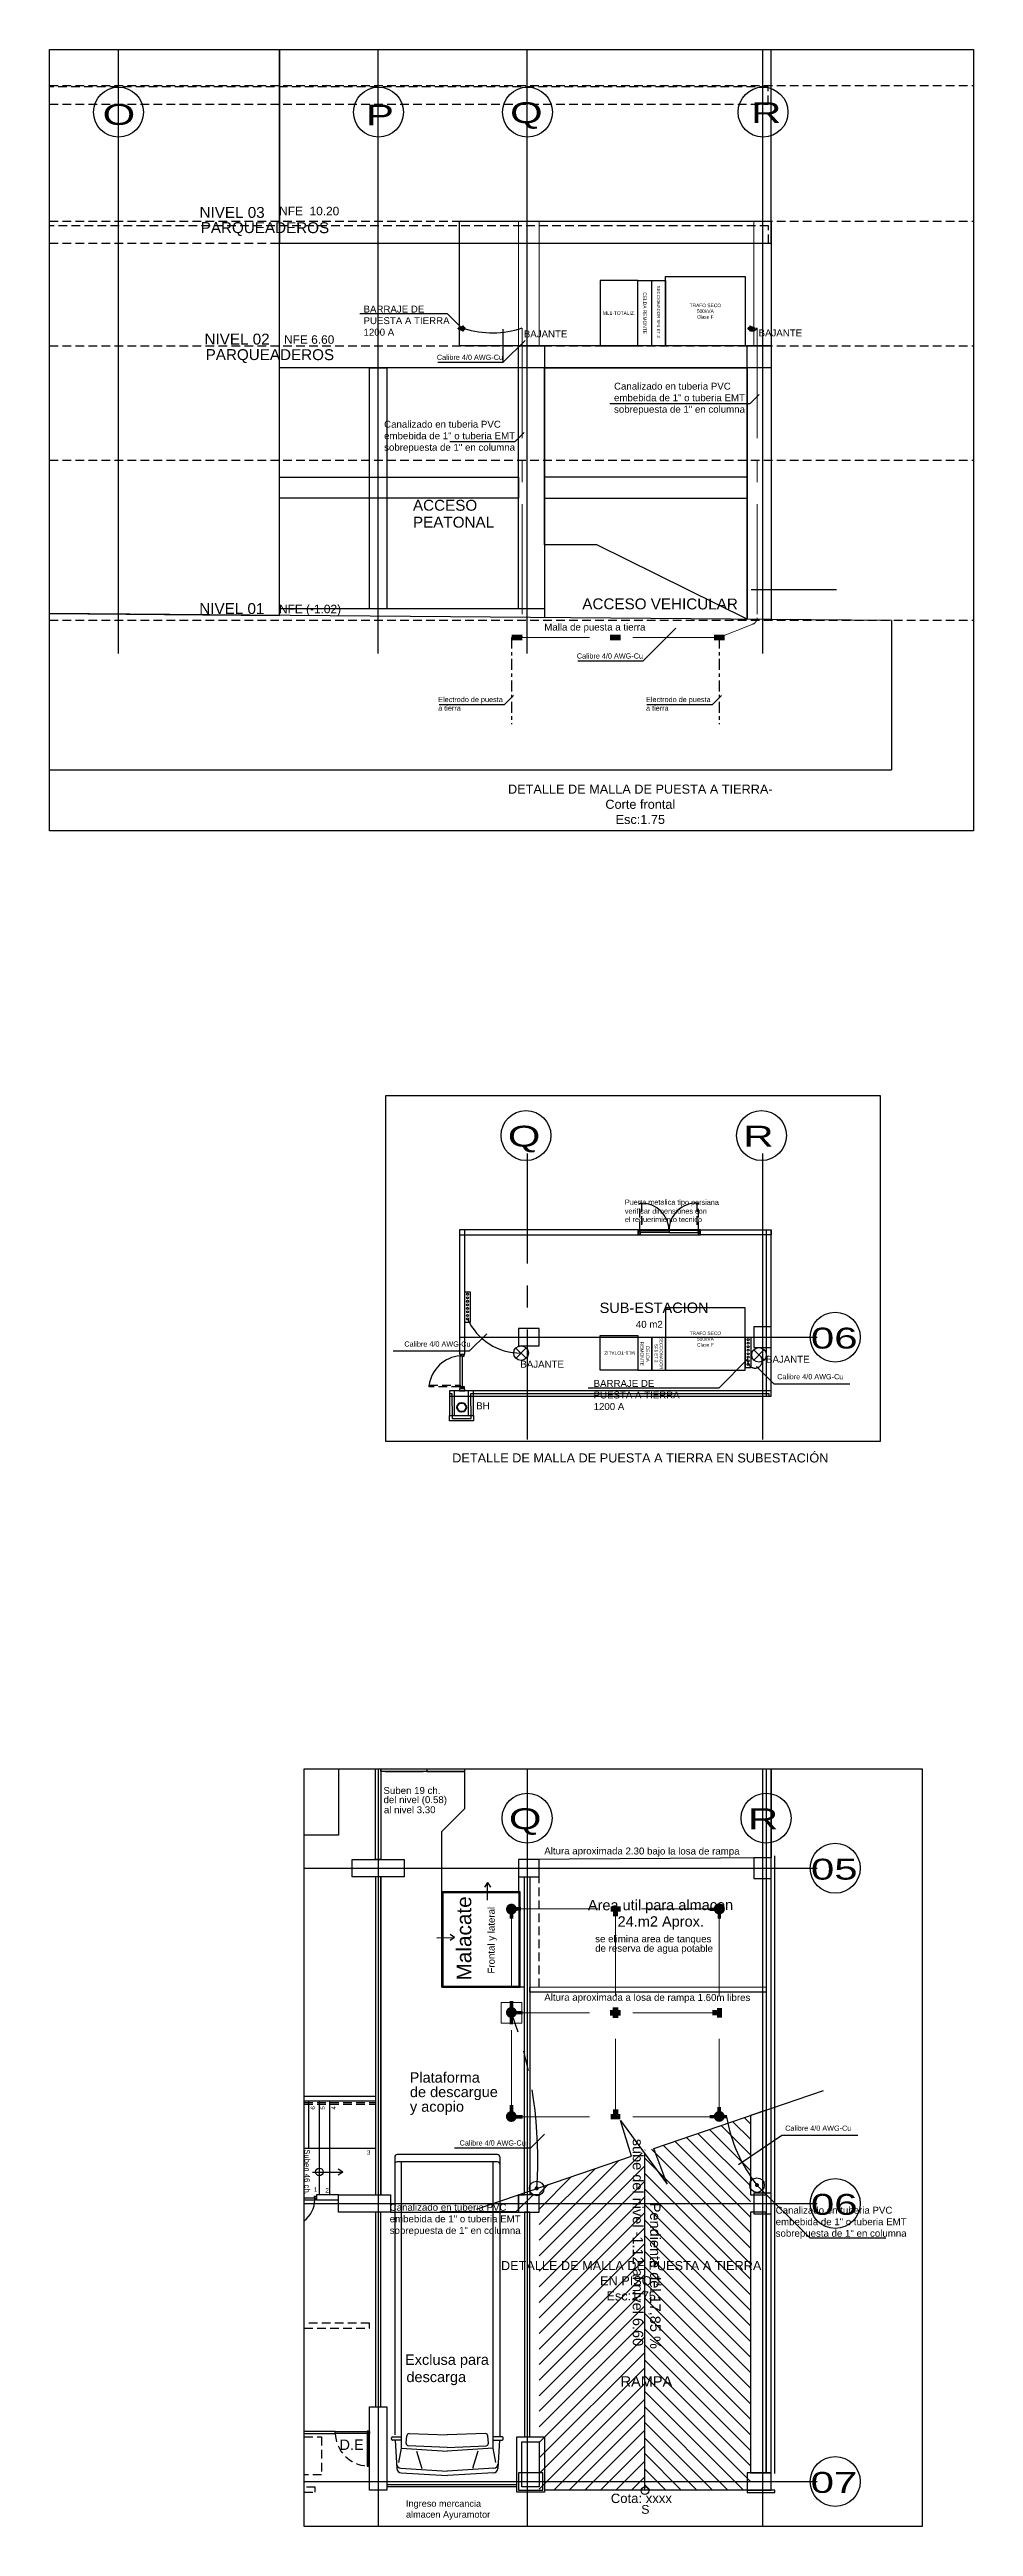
# Model space of a CAD drawing. Header units: millimetres. Extents: x 4.4 to 81.4, y 5.1 to 81.2.
# Drawn here: x 54.7 to 81.4, y 9.7 to 81.2 of the extents above; entities that cross this region are included whole.
import ezdxf

# ---------------------------------------------------------------- set-up
doc = ezdxf.new("R2010")
doc.units = ezdxf.units.MM
for name, pattern in [('CENTER', [50.8, 31.75, -6.35, 6.35, -6.35]), ('CONTINUA', [0]), ('DASHED2', [0.375, 0.25, -0.125]), ('HIDDEN', [0.375, 0.25, -0.125])]:
    doc.linetypes.add(name, pattern=pattern)
doc.layers.get('Defpoints').update_dxf_attribs({"color": 8})
for name, color, linetype in [('_AMOBLAMIENTO', 252, 'Continuous'), ('_AUTOMOBILES', 8, 'Continuous'), ('amobla', 2, 'Continuous'), ('AREA PARQUEO', 8, 'Continuous'), ('Bajante', 3, 'CENTER'), ('DIM', 8, 'Continuous'), ('DIM-25', 8, 'Continuous'), ('EJE-ESTRUCTURA', 8, 'CENTER'), ('electrodos', 1, 'CENTER'), ('Estructura', 6, 'Continuous'), ('F-2', 8, 'Continuous'), ('GAB', 9, 'Continuous'), ('JCA_TEXTO1', 8, 'Continuous'), ('JCA_TEXTO2', 8, 'Continuous'), ('LINEA-1', 8, 'Continuous'), ('MUEBLE', 8, 'Continuous'), ('MURO', 8, 'Continuous'), ('Piso', 8, 'Continuous'), ('plano', 7, 'Continuous'), ('PROYECCION', 8, 'DASHED2'), ('RE80', 7, 'Continuous'), ('TEXTOS', 8, 'Continuous'), ('Textos-espacios', 8, 'Continuous'), ('Vidrio', 8, 'Continuous')]:
    doc.layers.add(name, color=color, linetype=linetype)
for name, color, linetype, lineweight in [('Acabados', 2, 'Continuous', 40), ('Escalas', 8, 'Continuous', 25), ('MALLAPT', 7, 'CONTINUA', 15), ('TEXTOELECTRICO', 7, 'Continuous', 25)]:
    doc.layers.add(name, color=color, linetype=linetype, lineweight=lineweight)
doc.styles.get("Standard").update_dxf_attribs({"font": 'arial.ttf'})
doc.styles.add('style2', font='stylu.ttf', dxfattribs={"width": 1.5})
pattern_1 = [(90, (0, 0), (-0.0025, 4e-19), [])]

# ---------------------------------------------------------------- blocks, each defined once
blk = doc.blocks.new('A$C47F36299')
at = {"layer": '_AUTOMOBILES'}
for p, q in [((0.078, 2.946), (0, 1.621)), ((0.212, 2.954), (0.133, 1.613)), ((1.025, 3.121), (0.203, 3.071)), ((0.377, 3.013), (0.79, 2.935)), ((0.79, 2.935), (0.703, 1.613)), ((0.79, 2.935), (9.056, 2.935)), ((1.025, 2.935), (1.025, 3.194)), ((1.058, 3.227), (1.089, 3.227)), ((1.123, 3.194), (1.123, 2.935)), ((9.2, 3.13), (1.182, 3.13)), ((9.056, 0.163), (9.056, 3.063)), ((9.266, 0.163), (9.266, 3.063)), ((0.71, 2.498), (0.202, 2.345)), ((0.808, 1.613), (0.864, 2.739)), ((0.935, 2.803), (1.153, 2.783)), ((1.216, 2.714), (1.179, 1.613)), ((0.078, 0.281), (0, 1.606)), ((0.078, 0.281), (0, 1.606)), ((0.212, 0.273), (0.133, 1.613)), ((0.212, 0.273), (0.133, 1.613)), ((0.79, 0.292), (0.703, 1.613)), ((0.808, 1.613), (0.864, 0.488)), ((1.216, 0.512), (1.179, 1.613)), ((0.71, 0.729), (0.202, 0.882)), ((1.025, 0.106), (0.203, 0.155)), ((0.377, 0.213), (0.79, 0.292)), ((0.79, 0.292), (9.056, 0.292)), ((0.935, 0.424), (1.153, 0.444)), ((1.025, 0.292), (1.025, 0.033)), ((1.123, 0.033), (1.123, 0.292)), ((1.182, 0.097), (1.123, 0.1)), ((9.2, 0.097), (1.182, 0.097)), ((1.058, 0), (1.089, 0))]:
    blk.add_line(p, q, dxfattribs=at)
for centre, radius, start, end in [((0.211, 2.938), 0.133, 93.42651, 176.65118), ((0.345, 2.946), 0.133, 93.42651, 176.65118), ((1.058, 3.194), 0.0333, 90, 180), ((1.089, 3.194), 0.0333, 0, 90), ((8.989, 3.063), 0.0667, 0, 90), ((9.2, 3.063), 0.0667, 0, 90), ((0.931, 2.736), 0.0667, 86.68971, 177.3281), ((1.149, 2.716), 0.0667, 358.21871, 86.68971), ((0.211, 0.289), 0.133, 183.34882, 266.57349), ((0.211, 0.289), 0.133, 183.34882, 266.57349), ((0.345, 0.28), 0.133, 183.34882, 266.57349), ((0.345, 0.28), 0.133, 183.34882, 266.57349), ((0.931, 0.491), 0.0667, 182.6719, 273.31029), ((1.058, 0.033), 0.0333, 180, 270), ((1.089, 0.033), 0.0333, 270, 0), ((1.149, 0.51), 0.0667, 273.31029, 1.78129), ((8.989, 0.163), 0.0667, 270, 0), ((9.2, 0.163), 0.0667, 270, 0)]:
    blk.add_arc(centre, radius, start, end, dxfattribs=at)
blk = doc.blocks.new('barraje de puesta a tierra')
h = blk.add_hatch()
h.set_pattern_fill('ANSI31', scale=0.02, angle=45)
h.set_pattern_definition(pattern_1)
h.paths.add_polyline_path([(6.644, 26.922), (6.661, 26.922), (6.661, 26.931), (6.644, 26.931)])
h = blk.add_hatch()
h.set_pattern_fill('ANSI31', color=2, scale=0.07)
h.set_pattern_definition([(45, (0, 0), (-0.0061871843, 0.0061871843), [])])
edge = h.paths.add_edge_path()
edge.add_line((6.733, 26.908), (6.749, 26.908))
edge.add_arc((6.749, 26.909), 0.001, 270, 360)
edge.add_line((6.75, 26.909), (6.75, 26.944))
edge.add_arc((6.749, 26.944), 0.001, 360, 450)
edge.add_line((6.749, 26.945), (6.733, 26.945))
edge.add_line((6.733, 26.945), (6.733, 26.908))
h = blk.add_hatch()
h.set_pattern_fill('ANSI31', scale=0.02, angle=45)
h.set_pattern_definition(pattern_1)
h.paths.add_polyline_path([(6.758, 26.922), (6.761, 26.922), (6.761, 26.931), (6.758, 26.931)])
at = {"color": 7}
for p, q in [((6.662, 26.917, 0.153), (6.662, 26.936, 0.153)), ((6.669, 26.932, 0.153), (6.662, 26.932, 0.153)), ((6.669, 26.921, 0.153), (6.662, 26.921, 0.153)), ((6.685, 26.949, 0.153), (6.681, 26.942, 0.153)), ((6.685, 26.904, 0.153), (6.681, 26.911, 0.153)), ((6.702, 26.957, 0.153), (6.699, 26.949, 0.153)), ((6.702, 26.896, 0.153), (6.699, 26.904, 0.153)), ((6.719, 26.964, 0.153), (6.716, 26.957, 0.153)), ((6.719, 26.889, 0.153), (6.716, 26.896, 0.153)), ((6.757, 26.932, 0.153), (6.75, 26.932, 0.153)), ((6.757, 26.921, 0.153), (6.75, 26.921, 0.153)), ((6.757, 26.936, 0.153), (6.757, 26.917, 0.153))]:
    blk.add_line(p, q, dxfattribs=at)
at = {"color": 7, "elevation": 0.153}
for points in [[(6.644, 26.922), (6.661, 26.922), (6.661, 26.931), (6.644, 26.931)], [(6.669, 26.911), (6.681, 26.911), (6.681, 26.942), (6.669, 26.942)], [(6.685, 26.904), (6.699, 26.904), (6.699, 26.949), (6.685, 26.949)], [(6.702, 26.896), (6.716, 26.896), (6.716, 26.957), (6.702, 26.957)], [(6.719, 26.889), (6.733, 26.889), (6.733, 26.964), (6.719, 26.964)], [(6.758, 26.922), (6.761, 26.922), (6.761, 26.931), (6.758, 26.931)]]:
    blk.add_lwpolyline(points, close=True, dxfattribs=at)
for points in [[(6.662, 26.917), (6.668, 26.917, 0.414214), (6.669, 26.918), (6.669, 26.935, 0.414214), (6.668, 26.936), (6.662, 26.936, 0.414214), (6.661, 26.935), (6.661, 26.918, 0.414214)], [(6.733, 26.908), (6.749, 26.908, 0.414214), (6.75, 26.909), (6.75, 26.944, 0.414214), (6.749, 26.945), (6.733, 26.945)], [(6.751, 26.917), (6.757, 26.917, 0.414214), (6.758, 26.918), (6.758, 26.935, 0.414214), (6.757, 26.936), (6.751, 26.936, 0.414214), (6.75, 26.935), (6.75, 26.918, 0.414214)]]:
    blk.add_lwpolyline(points, format="xyb", close=True, dxfattribs=at)

msp = doc.modelspace()

# ---------------------------------------------------------------- hatches: boundary and pattern name
for points in [[(68.328, 64.135), (68.02, 64.135), (68.02, 64.298), (68.328, 64.298)], [(71.174, 64.135), (70.866, 64.135), (70.866, 64.298), (71.174, 64.298)], [(74.174, 64.135), (73.866, 64.135), (73.866, 64.298), (74.174, 64.298)], [(68.07, 27.429), (68.069, 27.241), (67.969, 27.241), (67.97, 27.43)], [(68.294, 27.472), (68.106, 27.473), (68.106, 27.573), (68.295, 27.572)], [(71.167, 27.594), (70.885, 27.594), (70.885, 27.445), (71.167, 27.445)], [(70.948, 27.594), (70.948, 27.311), (71.098, 27.311), (71.098, 27.594)], [(73.928, 27.462), (73.739, 27.463), (73.74, 27.562), (73.928, 27.562)], [(73.97, 27.237), (73.971, 27.426), (74.071, 27.425), (74.07, 27.237)], [(67.967, 24.189), (67.967, 24.39), (68.067, 24.389), (68.066, 24.188)], [(68.069, 24.68), (68.069, 24.868), (67.969, 24.868), (67.969, 24.68)], [(68.345, 24.574), (68.157, 24.574), (68.157, 24.475), (68.345, 24.475)], [(71.174, 24.44), (70.866, 24.44), (70.866, 24.604), (71.174, 24.604)], [(71.102, 24.676), (71.102, 24.368), (70.938, 24.368), (70.938, 24.676)], [(74.098, 24.6), (73.816, 24.6), (73.816, 24.45), (74.098, 24.45)], [(74.099, 24.381), (74.099, 24.663), (73.949, 24.663), (73.949, 24.381)], [(68.069, 21.675), (68.069, 21.864), (67.969, 21.864), (67.969, 21.675)], [(68.345, 21.57), (68.157, 21.57), (68.157, 21.47), (68.345, 21.47)], [(70.882, 21.452), (71.165, 21.452), (71.165, 21.602), (70.882, 21.602)], [(71.101, 21.453), (71.101, 21.735), (70.952, 21.735), (70.952, 21.453)], [(73.742, 21.575), (73.93, 21.574), (73.93, 21.474), (73.742, 21.475)], [(73.966, 21.618), (73.967, 21.806), (74.067, 21.805), (74.066, 21.617)], [(74.053, 21.575), (74.242, 21.574), (74.241, 21.474), (74.053, 21.475)]]:
    msp.add_hatch(color=2).paths.add_polyline_path(points)
h = msp.add_hatch(color=3)
edge = h.paths.add_edge_path()
edge.add_arc((68.018, 27.515), 0.158, 269.72886, 629.72886)
h = msp.add_hatch(color=3)
edge = h.paths.add_edge_path()
edge.add_arc((74.02, 27.522), 0.162, 0, 360)
h = msp.add_hatch(color=3)
edge = h.paths.add_edge_path()
edge.add_arc((68.016, 24.533), 0.158, 90, 450, ccw=False)
h = msp.add_hatch(color=3)
edge = h.paths.add_edge_path()
edge.add_arc((68.016, 21.529), 0.158, 90, 450, ccw=False)
h = msp.add_hatch(color=3)
edge = h.paths.add_edge_path()
edge.add_arc((74.018, 21.532), 0.158, 89.72886, 449.72886)
h = msp.add_hatch(color=256)
h.dxf.hatch_style = 1
h.paths.add_polyline_path([(68.805, 19.453, 1), (68.688, 19.453, 1)])
h = msp.add_hatch(color=256)
h.dxf.hatch_style = 1
h.paths.add_polyline_path([(75.165, 19.55, 1), (75.049, 19.55, 1)])
at = {"layer": 'Piso'}
h = msp.add_hatch(dxfattribs=at)
h.set_pattern_fill('ANSI31', color=256, scale=0.1, angle=-41.916, style=0)
h.set_pattern_definition([(135, (73.6803, 32.88672), (0.2245064, 0.2245064), [])])
edge = h.paths.add_edge_path()
edge.add_line((71.869, 20.452), (71.869, 10.746))
edge.add_line((72.019, 10.745), (74.92, 10.746))
edge.add_line((74.92, 10.746), (74.92, 21.551))
edge.add_line((74.92, 21.551), (71.779, 20.493))
h = msp.add_hatch(dxfattribs=at)
h.set_pattern_fill('ANSI31', color=256, scale=0.1, style=0)
h.set_pattern_definition([(45, (-1283.23943, 4920.19872), (-0.224506403, 0.224506403), [])])
edge = h.paths.add_edge_path()
edge.add_line((71.869, 20.571), (71.869, 10.745))
edge.add_line((71.818, 10.745), (68.82, 10.745))
edge.add_line((68.82, 10.745), (68.82, 19.477))
edge.add_line((68.82, 19.477), (71.927, 20.526))

# ---------------------------------------------------------------- linework, layer by layer
at = {"color": 7}
for p, q in [((68.144, 43.71), (68.448, 43.417)), ((68.442, 43.716), (68.149, 43.412)), ((75.014, 43.66), (75.318, 43.367)), ((75.312, 43.666), (75.019, 43.362))]:
    msp.add_line(p, q, dxfattribs=at)
for points in [[(66.671, 45.335), (66.827, 45.335), (66.827, 44.451), (66.671, 44.451)], [(74.774, 44.025), (74.93, 44.025), (74.93, 43.141), (74.774, 43.141)]]:
    msp.add_lwpolyline(points, close=True)
for centre, radius in [((66.749, 45.262), 0.0297), ((66.749, 45.16), 0.0297), ((66.749, 45.059), 0.0297), ((66.749, 44.957), 0.0297), ((66.749, 44.855), 0.0297), ((66.749, 44.754), 0.0297), ((66.749, 44.652), 0.0297), ((66.749, 44.55), 0.0297), ((74.852, 43.952), 0.0297), ((74.852, 43.85), 0.0297), ((74.852, 43.749), 0.0297), ((74.852, 43.647), 0.0297), ((74.852, 43.545), 0.0297), ((74.852, 43.444), 0.0297), ((74.852, 43.342), 0.0297), ((74.852, 43.24), 0.0297), ((68.747, 19.453), 0.211), ((75.108, 19.549), 0.211)]:
    msp.add_circle(centre, radius)
for centre in [(68.296, 43.564), (75.166, 43.514)]:
    msp.add_circle(centre, 0.211, dxfattribs=at)
at = {"layer": 'Acabados', "ltscale": 0.03}
msp.add_circle((66.581, 41.996), 0.131, dxfattribs=at)
at = {"layer": 'amobla', "ltscale": 0.03}
msp.add_line((72.572, 47.049), (72.572, 47.049), dxfattribs=at)
at = {"layer": 'AREA PARQUEO'}
for p, q in [((62.172, 20.619), (62.172, 21.969)), ((62.472, 19.27), (62.472, 21.969)), ((62.771, 19.27), (62.772, 21.969)), ((74.92, 10.745), (68.97, 10.745))]:
    msp.add_line(p, q, dxfattribs=at)
for points in [[(68.22, 18.77), (68.22, 19.27), (68.395, 19.27), (68.395, 25.265), (66.009, 25.265), (66.01, 29.759), (66.671, 30.42), (66.671, 31.486), (64.246, 31.486), (64.246, 28.945), (64.921, 28.945), (64.921, 28.445), (64.246, 28.445), (64.246, 19.27), (64.526, 19.27), (64.526, 18.77)], [(75.37, 21.711), (74.92, 21.557), (74.92, 19.27), (75.37, 19.27)], [(75.37, 18.77), (74.92, 18.77), (74.92, 11.245), (75.37, 11.245)]]:
    msp.add_lwpolyline(points, close=True, dxfattribs=at)
at = {"layer": 'Bajante', "lineweight": 20, "ltscale": 0.1}
msp.add_lwpolyline([(68.327, 73.152), (68.327, 64.217)], dxfattribs=at)
msp.add_lwpolyline([(75.113, 73.152), (75.113, 64.791, -0.306295), (74.987, 64.605), (74.02, 64.217)], format="xyb", dxfattribs=at)
at = {"layer": 'Bajante', "ltscale": 0.09}
for centre, radius, start, end in [((67.463, 75.748), 2.735, 252.62385, 288.39723), ((74.976, 73.223), 0.153, 213.68118, 332.81207), ((68.284, 45.251), 1.687, 204.548, 270.39831), ((75.049, 43.34), 0.209, 187.06972, 56.01741), ((56.789, 20.323), 11.99, 355.83584, 20.49767), ((78.484, 22.227), 4.31, 189.42163, 218.42074)]:
    msp.add_arc(centre, radius, start, end, dxfattribs=at)
at = {"layer": 'Defpoints'}
msp.add_lwpolyline([(66.226, 42.399), (66.297, 42.399), (66.308, 41.679), (66.854, 41.677), (66.843, 42.399), (75.449, 42.399), (75.449, 42.324)], dxfattribs=at)
at = {"layer": 'Defpoints', "ltscale": 0.03}
msp.add_lwpolyline([(75.52, 31.564), (75.52, 28.995), (68.22, 28.945), (68.22, 28.015), (66.01, 28.015), (66.01, 29.759), (66.671, 30.42), (66.671, 31.486), (64.246, 31.486), (64.246, 31.564)], dxfattribs=at)
at = {"layer": 'DIM', "ltscale": 0.03}
msp.add_line((62.034, 20.619), (64.096, 20.62), dxfattribs=at)
at = {"layer": 'DIM-25'}
for centre, radius, start, end in [((71.762, 47.085), 0.81, 1.04512, 89.20934), ((73.357, 47.11), 0.785, 89.03284, 180.71271), ((66.618, 42.503), 0.987, 94.56857, 172.10551), ((61.591, 19.128), 0.751, 306.11546, 359.48672)]:
    msp.add_arc(centre, radius, start, end, dxfattribs=at)
at = {"layer": 'EJE-ESTRUCTURA'}
for p, q in [((56.674, 63.755), (56.674, 81.19)), ((64.171, 63.755), (64.171, 81.19)), ((68.472, 63.755), (68.472, 81.19)), ((75.272, 63.755), (75.272, 81.19)), ((75.27, 47.124), (75.27, 42.324)), ((66.521, 44.025), (76.847, 44.025)), ((64.171, 31.564), (64.171, 9.696)), ((64.171, 31.564), (64.171, 9.696)), ((68.47, 31.564), (68.47, 9.696)), ((75.27, 31.564), (75.27, 9.696)), ((62.034, 28.695), (76.847, 28.695)), ((62.034, 19.02), (76.847, 19.02)), ((62.034, 10.995), (76.847, 10.995))]:
    msp.add_line(p, q, dxfattribs=at)
at = {"layer": 'EJE-ESTRUCTURA', "ltscale": 0.1}
for p, q in [((68.47, 49.322), (68.47, 41.011)), ((75.27, 49.322), (75.27, 41.011))]:
    msp.add_line(p, q, dxfattribs=at)
at = {"layer": 'electrodos', "ltscale": 0.01}
for points in [[(68.02, 64.217), (68.02, 61.717)], [(74.02, 64.217), (74.02, 61.717)]]:
    msp.add_lwpolyline(points, dxfattribs=at)
at = {"layer": 'Escalas'}
for points in [[(65.471, 31.486), (65.471, 31.486), (64.371, 31.486), (64.371, 31.486)], [(66.671, 31.486), (66.671, 31.486), (65.571, 31.486), (65.571, 31.486)]]:
    msp.add_lwpolyline(points, close=True, dxfattribs=at)
msp.add_lwpolyline([(65.571, 31.564), (65.571, 31.486), (66.671, 31.486), (66.671, 31.564)], dxfattribs=at)
at = {"layer": 'Estructura'}
for points in [[(68.82, 43.775), (68.82, 44.275), (68.22, 44.275), (68.22, 43.775)], [(75.515, 43.725), (75.52, 44.325), (75.019, 44.325), (75.015, 43.725)], [(64.921, 28.945), (64.921, 28.445), (63.421, 28.445), (63.421, 28.945)], [(68.82, 28.445), (68.82, 28.945), (68.22, 28.945), (68.22, 28.445)], [(75.52, 28.4), (75.52, 28.995), (75.019, 28.995), (75.019, 28.4)], [(75.515, 18.721), (75.52, 19.321), (75.019, 19.32), (75.015, 18.72)], [(63.026, 19.27), (64.526, 19.27), (64.526, 18.77), (63.026, 18.77)], [(68.82, 18.77), (68.82, 19.27), (68.22, 19.27), (68.22, 18.77)], [(63.921, 10.745), (63.921, 13.145), (64.421, 13.145), (64.421, 10.745)], [(68.92, 10.745), (68.92, 11.245), (68.22, 11.245), (68.22, 10.745)], [(75.52, 10.745), (75.52, 11.245), (74.82, 11.245), (74.82, 10.745)]]:
    msp.add_lwpolyline(points, close=True, dxfattribs=at)
at = {"layer": 'F-2'}
for points in [[(71.672, 47.087), (71.684, 47.087), (71.684, 47), (71.672, 47)], [(71.735, 47.049), (71.735, 46.988), (71.684, 46.988), (71.684, 47.1), (71.722, 47.1), (71.722, 47.049), (71.735, 47.049)], [(73.408, 47.049), (73.408, 46.988), (73.459, 46.988), (73.459, 47.1), (73.421, 47.1), (73.421, 47.049), (73.408, 47.049)], [(73.472, 47.087), (73.459, 47.087), (73.459, 47), (73.472, 47)], [(66.591, 43.473), (66.652, 43.473), (66.652, 43.524), (66.54, 43.524), (66.54, 43.486), (66.591, 43.486), (66.591, 43.473)], [(66.553, 43.537), (66.553, 43.524), (66.64, 43.524), (66.64, 43.537)], [(66.591, 42.6), (66.652, 42.6), (66.652, 42.549), (66.54, 42.549), (66.54, 42.587), (66.591, 42.587), (66.591, 42.6)], [(66.553, 42.537), (66.553, 42.549), (66.64, 42.549), (66.64, 42.537)], [(62.034, 19.121), (62.342, 19.121), (62.342, 19.172), (62.034, 19.172)], [(62.329, 19.172), (62.329, 19.234), (62.38, 19.234), (62.38, 19.121), (62.342, 19.121), (62.342, 19.172), (62.329, 19.172)], [(62.393, 19.134), (62.38, 19.134), (62.38, 19.221), (62.393, 19.221)]]:
    msp.add_lwpolyline(points, dxfattribs=at)
for points in [[(71.722, 47.049), (71.722, 47.1), (72.572, 47.1), (72.572, 47.049)], [(73.421, 47.049), (73.421, 47.1), (72.572, 47.1), (72.572, 47.049)], [(66.591, 42.587), (66.54, 42.587), (66.54, 43.486), (66.591, 43.486)]]:
    msp.add_lwpolyline(points, close=True, dxfattribs=at)
at = {"layer": 'GAB'}
for points in [[(74.769, 44.869), (72.469, 44.869), (72.469, 43.069), (74.769, 43.069)], [(70.58, 44.069), (71.669, 44.069), (71.669, 43.069), (70.58, 43.069)], [(71.669, 44.019), (71.669, 43.069), (72.069, 43.069), (72.069, 44.019)], [(72.069, 44.019), (72.069, 43.069), (72.469, 43.069), (72.469, 44.019)]]:
    msp.add_lwpolyline(points, close=True, dxfattribs=at)
at = {"layer": 'JCA_TEXTO1', "linetype": 'Continuous'}
for centre in [(56.674, 79.385), (64.181, 79.385), (68.482, 79.385), (75.282, 79.385), (68.438, 49.842), (68.438, 49.842), (75.238, 49.842), (75.238, 49.842), (77.367, 44.025), (68.47, 30.142), (68.47, 30.142), (75.37, 30.142), (75.37, 30.142), (77.367, 28.695), (77.367, 19.02), (77.367, 10.995)]:
    msp.add_circle(centre, 0.72, dxfattribs=at)
at = {"layer": 'LINEA-1'}
msp.add_lwpolyline([(67.009, 18.858), (71.484, 20.388), (71.167, 21.413), (72.519, 19.577), (72.133, 20.61), (77.03, 22.284)], dxfattribs=at)
at = {"layer": 'MALLAPT', "color": 7, "ltscale": 10}
for points in [[(66.521, 72.637), (66.521, 76.24)], [(68.22, 76.24), (68.22, 72.637)], [(68.819, 76.24), (68.819, 72.637)], [(75.015, 76.24), (75.015, 72.637)], [(75.52, 76.24), (75.52, 72.637)], [(72.464, 74.637), (72.464, 72.637)], [(74.764, 74.637), (74.764, 72.637)]]:
    msp.add_lwpolyline(points, dxfattribs=at)
at = {"layer": 'MALLAPT', "color": 7, "linetype": 'DASHED2', "ltscale": 10}
for points in [[(74.02, 64.217), (68.02, 64.217)], [(71.02, 27.522), (71.02, 21.522)], [(74.02, 24.522), (68.02, 24.522)]]:
    msp.add_lwpolyline(points, dxfattribs=at)
msp.add_lwpolyline([(74.02, 27.522), (74.02, 21.522), (68.02, 21.522), (68.02, 27.522)], close=True, dxfattribs=at)
at = {"layer": 'MALLAPT', "ltscale": 10}
msp.add_lwpolyline([(67.72, 24.822), (68.32, 24.822), (68.32, 24.222), (67.72, 24.222)], close=True, dxfattribs=at)
at = {"layer": 'MUEBLE', "linetype": 'HIDDEN'}
for points in [[(71.773, 47.1), (71.722, 47.1), (71.722, 47.895), (71.773, 47.895)], [(73.37, 47.1), (73.421, 47.1), (73.421, 47.895), (73.37, 47.895)], [(66.54, 42.638), (66.54, 42.587), (65.641, 42.587), (65.641, 42.638)]]:
    msp.add_lwpolyline(points, close=True, dxfattribs=at)
at = {"layer": 'MURO'}
for p, q in [((61.326, 68.849), (68.222, 68.849)), ((61.326, 68.245), (61.326, 68.849)), ((68.222, 68.245), (61.326, 68.245)), ((74.939, 65.609), (77.401, 65.609)), ((68.97, 65.048), (61.326, 65.048)), ((68.97, 65.048), (68.968, 64.795))]:
    msp.add_line(p, q, dxfattribs=at)
at = {"layer": 'MURO', "extrusion": (0, 0, -1)}
for p, q in [((74.82, 68.849), (68.97, 68.849)), ((68.97, 68.245), (74.82, 68.245))]:
    msp.add_line(p, q, dxfattribs=at)
at = {"layer": 'MURO'}
for points in [[(54.682, 64.911), (61.326, 64.857), (61.326, 81.19)], [(61.326, 81.19), (61.325, 75.604), (75.519, 75.604), (75.519, 81.19)], [(75.52, 72.001), (61.326, 72.001), (61.326, 75.603), (75.519, 75.603), (75.52, 72.637)], [(78.991, 64.713), (54.682, 64.911)], [(78.991, 64.713), (78.991, 60.397)], [(54.682, 60.397), (78.991, 60.397)], [(66.521, 46.974), (71.673, 46.974), (71.673, 47.124), (66.521, 47.124)], [(75.369, 47.124), (75.369, 42.324)], [(75.519, 42.324), (75.519, 47.124)], [(66.226, 42.324), (75.519, 42.324), (75.519, 42.474), (66.301, 42.474)], [(64.246, 31.564), (64.246, 28.945), (64.096, 28.945), (64.096, 31.564)], [(75.37, 31.564), (75.37, 11.245), (75.52, 11.245), (75.52, 31.564)], [(62.034, 22.12), (64.096, 22.12), (64.096, 21.97), (62.034, 21.97)]]:
    msp.add_lwpolyline(points, dxfattribs=at)
for points in [[(68.222, 72.637), (68.97, 72.637), (68.97, 65.048), (68.222, 65.048)], [(74.82, 72.637), (75.52, 72.637), (75.52, 64.742), (74.82, 64.747)], [(63.921, 65.048), (63.921, 72.001), (64.421, 72.001), (64.421, 65.048)], [(74.82, 64.747), (70.487, 66.896), (68.97, 66.896), (68.97, 72.001), (74.82, 72.001)], [(66.521, 47.124), (66.521, 43.537), (66.671, 43.537), (66.671, 47.124)], [(75.519, 46.974), (73.472, 46.974), (73.472, 47.124), (75.519, 47.124)], [(66.226, 42.474), (66.226, 41.761), (66.376, 41.761), (66.376, 42.474)], [(66.521, 42.537), (66.521, 42.474), (66.671, 42.474), (66.671, 42.537)], [(66.771, 42.474), (66.771, 41.761), (66.921, 41.761), (66.921, 42.474)], [(66.921, 41.761), (66.921, 41.611), (66.226, 41.611), (66.226, 41.761)], [(64.096, 28.445), (64.096, 19.27), (64.246, 19.27), (64.246, 28.445)], [(66.01, 25.265), (68.27, 25.265), (68.27, 28.015), (66.01, 28.015)], [(66.039, 25.295), (68.24, 25.295), (68.24, 27.986), (66.039, 27.986)], [(68.545, 28.445), (68.545, 19.27), (68.395, 19.27), (68.395, 28.445)], [(68.545, 25.117), (68.545, 25.267), (75.371, 25.269), (75.371, 25.119)], [(63.026, 19.12), (63.026, 19.27), (62.393, 19.27), (62.393, 19.12)], [(64.095, 18.77), (64.095, 13.145), (64.245, 13.145), (64.245, 18.77)], [(68.545, 12.286), (68.545, 18.77), (68.395, 18.77), (68.395, 12.286)], [(68.17, 12.286), (68.97, 12.286), (68.97, 10.686), (68.17, 10.686)], [(68.32, 12.136), (68.82, 12.136), (68.82, 10.836), (68.32, 10.836)], [(75.62, 10.745), (74.82, 10.745), (74.82, 10.672), (75.62, 10.672)]]:
    msp.add_lwpolyline(points, close=True, dxfattribs=at)
at = {"layer": 'Piso'}
for p, q in [((75.62, 11.228, 0.039), (75.62, 29.057, -41.216)), ((71.869, 10.745), (71.869, 20.46))]:
    msp.add_line(p, q, dxfattribs=at)
msp.add_lwpolyline([(63.021, 31.564), (63.021, 29.646), (62.034, 29.646)], dxfattribs=at)
at = {"layer": 'PROYECCION'}
for p, q in [((54.682, 80.148), (81.358, 80.148)), ((54.682, 76.24), (81.358, 76.24)), ((54.682, 72.637), (81.358, 72.637)), ((54.682, 72.637), (81.358, 72.637)), ((54.682, 69.338), (81.358, 69.338)), ((54.682, 64.717), (81.358, 64.717)), ((68.814, 25.266), (68.817, 28.445)), ((62.034, 21.933), (64.096, 21.933)), ((62.034, 21.883), (64.096, 21.883))]:
    msp.add_line(p, q, dxfattribs=at)
for points in [[(54.682, 79.613), (75.427, 79.613), (75.427, 80.113), (54.682, 80.113)], [(54.682, 75.603), (75.44, 75.603), (75.44, 76.103), (54.682, 76.103)], [(62.034, 15.417), (63.921, 15.417), (63.921, 15.567), (62.034, 15.567)], [(62.034, 12.286), (62.538, 12.286), (62.538, 11.184), (62.034, 11.184)], [(62.034, 10.685), (62.351, 10.685), (62.351, 10.835), (62.034, 10.835)]]:
    msp.add_lwpolyline(points, dxfattribs=at)
msp.add_arc((63.907, 12.418), 0.978, 181.9845, 266.77666, dxfattribs=at)
at = {"layer": 'RE80'}
msp.add_line((68.222, 68.849), (68.222, 68.245), dxfattribs=at)
at = {"layer": 'RE80', "extrusion": (0, 0, -1)}
for p, q in [((68.97, 68.849), (68.97, 68.245)), ((74.82, 68.245), (74.82, 68.849))]:
    msp.add_line(p, q, dxfattribs=at)
at = {"layer": 'RE80'}
for points in [[(54.682, 81.19), (81.358, 81.19), (81.358, 58.635), (54.682, 58.635)], [(66.521, 76.24), (75.52, 76.24), (75.52, 72.637), (66.521, 72.637)], [(71.669, 74.525), (70.58, 74.525), (70.58, 72.637), (71.669, 72.637)], [(71.669, 74.525), (72.464, 74.525), (72.464, 72.637), (71.669, 72.637)], [(72.464, 74.637), (74.764, 74.637), (74.764, 72.637), (72.464, 72.637)]]:
    msp.add_lwpolyline(points, close=True, dxfattribs=at)
msp.add_lwpolyline([(72.069, 72.637), (72.069, 74.525)], dxfattribs=at)
at = {"layer": 'RE80', "color": 7}
for points in [[(64.394, 51.003), (78.667, 51.003), (78.667, 41.011), (64.394, 41.011)], [(62.034, 31.564), (79.874, 31.564), (79.874, 9.696), (62.034, 9.696)]]:
    msp.add_lwpolyline(points, close=True, dxfattribs=at)
at = {"layer": 'TEXTOELECTRICO'}
for points in [[(66.56, 73.177), (66.174, 73.563), (63.639, 73.563)], [(67.773, 73.119), (67.773, 72.155), (65.89, 72.155)], [(68.41, 72.793), (67.773, 72.155), (65.89, 72.155)], [(75.173, 71.231), (74.905, 70.963), (70.859, 70.963)], [(68.387, 70.135), (68.119, 69.867), (66.236, 69.867)], [(72.765, 64.485), (71.815, 63.534), (69.932, 63.534)], [(68.08, 62.547), (67.812, 62.279), (65.929, 62.279)], [(74.08, 62.547), (73.812, 62.279), (71.929, 62.279)], [(67.305, 44.123), (66.801, 43.619), (64.608, 43.619)], [(74.841, 43.394), (74.002, 42.555), (70.236, 42.555)], [(75.09, 43.18), (75.594, 42.676), (77.786, 42.676)], [(68.973, 21.019), (68.565, 20.612), (66.373, 20.612)], [(74.574, 20.141), (75.825, 20.986), (78.018, 20.986)], [(75.108, 19.549), (76.632, 18.024), (78.825, 18.024)], [(68.641, 19.27), (68.143, 18.773), (65.95, 18.773)]]:
    msp.add_lwpolyline(points, dxfattribs=at)
at = {"layer": 'TEXTOS'}
for points in [[(67.326, 27.77), (67.326, 28.282), (67.239, 28.153)], [(67.326, 27.77), (67.326, 28.282), (67.412, 28.153)], [(65.866, 26.691), (66.378, 26.692), (66.249, 26.779)], [(65.866, 26.691), (66.378, 26.692), (66.249, 26.606)], [(62.272, 19.924), (63.146, 19.924), (63.016, 20.01)], [(62.272, 19.924), (63.146, 19.924), (63.016, 19.838)]]:
    msp.add_lwpolyline(points, dxfattribs=at)
for centre in [(62.472, 19.931), (71.874, 10.728, -5.942)]:
    msp.add_circle(centre, 0.109, dxfattribs=at)
at = {"layer": 'Vidrio'}
for points in [[(71.673, 47.124), (71.673, 46.974), (73.472, 46.974), (73.472, 47.124)], [(62.929, 12.384), (62.929, 12.434), (63.921, 12.434), (63.921, 12.384)], [(63.902, 12.451), (63.852, 12.451), (63.852, 11.441), (63.902, 11.441)], [(68.17, 10.85), (68.17, 10.9), (64.421, 10.9), (64.421, 10.85)]]:
    msp.add_lwpolyline(points, close=True, dxfattribs=at)
msp.add_lwpolyline([(62.034, 12.384), (62.927, 12.384), (62.927, 12.434), (62.034, 12.434)], dxfattribs=at)

# ---------------------------------------------------------------- block references
at = {"color": 7, "xscale": 1.728, "yscale": 1.728, "zscale": 1.728}
msp.add_blockref('barraje de puesta a tierra', (54.997, 26.609, -0.265), dxfattribs=at)
at = {"color": 7, "xscale": 1.728, "yscale": 1.728, "zscale": 1.728, "rotation": 180}
msp.add_blockref('barraje de puesta a tierra', (86.532, 119.666, -0.265), dxfattribs=at)
at = {"layer": '_AMOBLAMIENTO', "linetype": 'Continuous', "lineweight": 0, "rotation": 89.99999999999999}
msp.add_blockref('A$C47F36299', (67.779, 11.163, -2493.884), dxfattribs=at)

# ---------------------------------------------------------------- texts
at = {"layer": 'JCA_TEXTO2', "style": 'style2', "width": 1.5}
for s, height, p in [('O', 0.603, (56.215, 79.015)), ('P', 0.603, (63.819, 78.998)), ('Q', 0.603, (67.979, 79.065)), ('R', 0.603, (74.938, 79.065)), ('Q', 0.603, (67.914, 49.523)), ('R', 0.603, (74.714, 49.523)), ('06', 0.6031, (76.665, 43.695)), ('Q', 0.603, (67.945, 29.822)), ('R', 0.603, (74.846, 29.822)), ('05', 0.6031, (76.666, 28.366)), ('06', 0.6031, (76.665, 18.691)), ('07', 0.6031, (76.658, 10.666))]:
    msp.add_text(s, height=height, rotation=0.02931, dxfattribs=at).set_placement(p)
at = {"layer": 'plano', "color": 7, "char_height": 0.2625, "attachment_point": 2}
for s, insert, width in [('DETALLE DE MALLA DE PUESTA A TIERRA- Corte frontal \\PEsc:1.75', (71.739, 59.974), 7.73932), ('DETALLE DE MALLA DE PUESTA A TIERRA EN SUBESTACIÓN', (71.739, 40.67), 11.37012), ('DETALLE DE MALLA DE PUESTA A TIERRA EN PISO 1\\PEsc:1.75', (71.475, 17.357), 7.73932)]:
    msp.add_mtext(s, dxfattribs=dict(at, insert=insert, width=width))
at = {"layer": 'RE80', "ltscale": 0.015, "attachment_point": 5}
for s, insert, char_height, width, rotation in [('\\pxqc;SECCIONADOR SF6 ET.2', (72.263, 73.621), 0.09, 1.96866, 270), ('\\pxqc;CELDA REMONTE', (71.869, 73.581, -1417.062), 0.1, 1.88814, 270), ('\\pxqc;ML1-TOTALIZ.', (71.124, 43.569), 0.1, 1.089, 180), ('\\pxqc;CELDA REMONTE', (71.87, 43.544, -1417.062), 0.1, 0.95, 270), ('\\pxqc;SECCIONADOR SF6 ET.2', (72.268, 43.559), 0.09, 1.08, 270)]:
    msp.add_mtext(s, dxfattribs=dict(at, insert=insert, char_height=char_height, width=width, rotation=rotation))
at = {"layer": 'RE80', "ltscale": 0.015, "char_height": 0.1, "attachment_point": 5}
for s, insert, width in [('\\pxqc;TRAFO SECO\\P500kVA\\PClase F', (73.616, 73.637), 2.30438), ('\\pxqc;ML1-TOTALIZ.', (71.124, 73.581), 1.089), ('\\pxqc;TRAFO SECO\\P\\pq*;500kVA\\P\\pqc;Clase F', (73.618, 43.969), 2.3)]:
    msp.add_mtext(s, dxfattribs=dict(at, insert=insert, width=width))
at = {"layer": 'TEXTOELECTRICO'}
for p in [(68.376, 72.882), (75.154, 72.911), (68.276, 43.144), (75.369, 43.286)]:
    msp.add_text('BAJANTE', height=0.2, dxfattribs=at).set_placement(p)
at = {"layer": 'TEXTOELECTRICO', "attachment_point": 1}
for s, insert, char_height, width in [('BARRAJE DE PUESTA A TIERRA 1200 A', (63.748, 73.798), 0.2, 2.50644), ('Calibre 4/0 AWG-Cu', (65.865, 72.382, -1417.062), 0.15, 1.90089), ('Canalizado en tuberia PVC embebida de 1" o tuberia EMT sobrepuesta de 1" en columna', (70.98, 71.573), 0.2, 4.01035), ('Canalizado en tuberia PVC embebida de 1" o tuberia EMT sobrepuesta de 1" en columna', (64.342, 70.475), 0.2, 4.01035), ('Malla de puesta a tierra', (68.966, 64.621), 0.2, 3.05952), ('Calibre 4/0 AWG-Cu', (69.907, 63.761, -1417.062), 0.15, 1.90089), ('Electrodo de puesta a tierra', (65.904, 62.505, -1417.062), 0.15, 1.90089), ('Electrodo de puesta a tierra', (71.904, 62.505, -1417.062), 0.15, 1.90089), ('Calibre 4/0 AWG-Cu', (64.927, 43.901, -1417.062), 0.15, 1.90089), ('Calibre 4/0 AWG-Cu', (75.691, 42.958, -1417.062), 0.15, 1.90089), ('BARRAJE DE PUESTA A TIERRA 1200 A', (70.391, 42.789), 0.2, 2.50644), ('Calibre 4/0 AWG-Cu', (66.521, 20.841, -1417.062), 0.15, 1.90089), ('Calibre 4/0 AWG-Cu', (75.922, 21.267, -1417.062), 0.15, 1.90089), ('Canalizado en tuberia PVC embebida de 1" o tuberia EMT sobrepuesta de 1" en columna', (64.503, 19.008), 0.2, 4.01035), ('Canalizado en tuberia PVC embebida de 1" o tuberia EMT sobrepuesta de 1" en columna', (75.647, 18.925, 13.681), 0.2, 4.01035)]:
    msp.add_mtext(s, dxfattribs=dict(at, insert=insert, char_height=char_height, width=width))
at = {"layer": 'TEXTOS', "color": 253}
for s, height, p in [('NIVEL 03', 0.3144, (59.013, 76.333)), ('NFE  10.20', 0.2456, (61.312, 76.407)), ('PARQUEADEROS', 0.31439, (59.046, 75.894)), ('NIVEL 02', 0.3144, (59.156, 72.677)), ('NFE 6.60', 0.2456, (61.455, 72.698)), ('PARQUEADEROS', 0.31439, (59.189, 72.229)), ('ACCESO', 0.3144, (65.175, 67.88)), ('PEATONAL', 0.3144, (65.175, 67.392)), ('NIVEL 01', 0.3144, (59.006, 64.899)), ('NFE (-1.02)', 0.24562, (61.306, 64.921)), ('ACCESO VEHICULAR', 0.31439, (70.064, 65.034))]:
    msp.add_text(s, height=height, rotation=359.93314, dxfattribs=at).set_placement(p)
at = {"layer": 'TEXTOS'}
for s, height, rotation, p in [('Puerta metalica tipo persiana', 0.15, 359.93314, (71.293, 47.846)), ('verificar dimensiones con', 0.15, 359.93314, (71.293, 47.59)), ('el requerimiento tecnico', 0.15, 359.93314, (71.293, 47.349)), ('SUB-ESTACION', 0.3, 0.06686, (70.565, 44.721)), ('40 m2', 0.2, 359.93314, (71.611, 44.295)), ('BH', 0.2, 359.93314, (67.001, 41.943)), ('Suben 19 ch.', 0.2, 0.06686, (64.323, 30.838)), ('del nivel (0.58)', 0.2, 0.06686, (64.325, 30.573, 0)), ('al nivel 3.30', 0.2, 0.06686, (64.336, 30.282, 0)), ('Altura aproximada 2.30 bajo la losa de rampa', 0.2, 359.93314, (68.967, 29.096)), (' Malacate', 0.429, 90.06686, (66.862, 25.288)), ('Frontal y lateral', 0.2, 89.93314, (67.535, 25.655)), ('Area util para almacen', 0.3, 0.06686, (70.226, 27.482)), ('24.m2 Aprox. ', 0.3, 0.06686, (71.084, 27.009)), ('se elimina area de tanques ', 0.2, 359.93314, (70.436, 26.559)), ('de reserva de agua potable', 0.2, 359.93314, (70.436, 26.286)), ('Altura aproximada a losa de rampa 1.60m libres', 0.2, 359.93314, (68.967, 24.871)), ('de descargue', 0.3, 0.06686, (65.087, 22.088)), ('Plataforma', 0.3, 0.06686, (65.08, 22.505)), ('6', 0.128, 89.93314, (62.35, 21.728, 324.057)), ('5', 0.128, 89.93314, (62.628, 21.728, 324.057)), ('4', 0.128, 89.93314, (62.95, 21.728, 324.057)), ('y acopio', 0.3, 0.06686, (65.087, 21.666)), ('Suben 46 ch.', 0.16, 269.93314, (62.04, 20.585)), ('3', 0.128, 359.93314, (63.846, 20.426, 324.057)), ('1', 0.128, 359.93314, (62.312, 19.358, 324.057)), ('2', 0.128, 359.93314, (62.646, 19.335, 324.057)), ('Exclusa para', 0.3, 0.06686, (64.946, 14.36)), ('descarga', 0.3, 0.06686, (64.986, 13.862)), ('RAMPA', 0.3, 0.06686, (71.17, 13.732)), ('D.E', 0.3, 0.06686, (63.054, 11.906)), ('almacen Ayuramotor', 0.18864, 359.93314, (64.973, 9.951)), ('Ingreso mercancia', 0.18864, 359.93314, (64.973, 10.265)), ('Cota: xxxx', 0.2706, 0.06686, (70.887, 10.372)), ('S', 0.254, 0.06686, (71.766, 10.062))]:
    msp.add_text(s, height=height, rotation=rotation, dxfattribs=at).set_placement(p)
at = {"layer": 'Textos-espacios', "char_height": 0.3, "attachment_point": 1, "rotation": 270}
for s, insert in [('sube del nivel -1.12 al nivel 6.60', (71.821, 20.887)), ('Pendiente del 17,85 %', (72.322, 19.039))]:
    msp.add_mtext_dynamic_manual_height_columns(s, width=8.83831, gutter_width=5, heights=[0], dxfattribs=dict(at, insert=insert))

doc.saveas('drawing.dxf')
